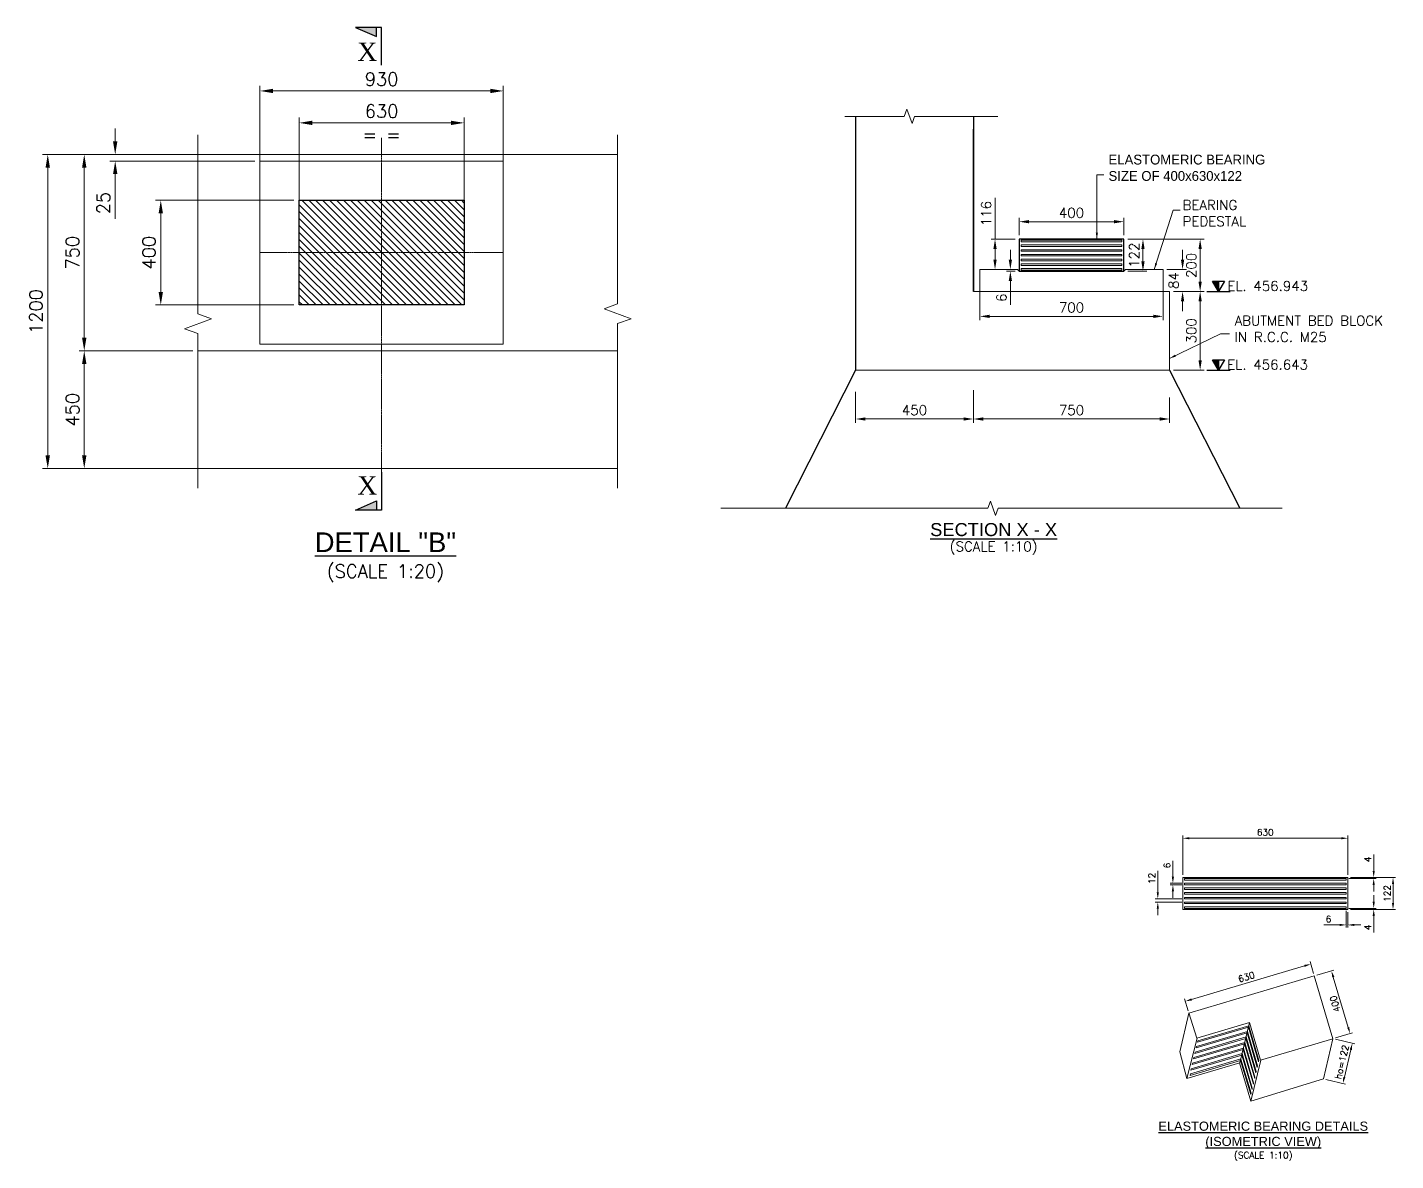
# Model space of a CAD drawing. Extents: x 2542500 to 2835796, y -294794 to -159040.
# Drawn here: x 2686329 to 2691558, y -268182 to -263851 of the extents above; entities that cross this region are included whole.
import ezdxf
from ezdxf.enums import TextEntityAlignment as Align

# ---------------------------------------------------------------- set-up
doc = ezdxf.new("R2010")
doc.units = 0
doc.header["$LTSCALE"] = 8
doc.header["$MEASUREMENT"] = 0
doc.header["$PDMODE"] = 35
doc.linetypes.add('CENTER2', pattern=[1.125, 0.75, -0.125, 0.125, -0.125])
doc.layers.get('0').update_dxf_attribs({"color": 22, "linetype": 'CONTINUOUS'})
doc.layers.get('DEFPOINTS').update_dxf_attribs({"linetype": 'CONTINUOUS'})
for name, color, linetype in [('BASE PLATE', 6, 'CONTINUOUS'), ('PUMP', 4, 'CONTINUOUS'), ('TEXT M', 1, 'CONTINUOUS')]:
    doc.layers.add(name, color=color, linetype=linetype)
for name, color, linetype, lineweight in [('beams', 3, 'CONTINUOUS', 20), ('BEARING', 150, 'CONTINUOUS', 20), ('CENTER', 8, 'CENTER2', 9), ('DIMENSION', 8, 'CONTINUOUS', 18), ('HATCH SOLID', 253, 'CONTINUOUS', 5), ('LEVEL', 6, 'CONTINUOUS', 20), ('R_DIMENSION', 8, 'CONTINUOUS', 15), ('R_HATCH SOLID', 253, 'CONTINUOUS', 5), ('SEC MARK', 1, 'CONTINUOUS', 25), ('TEXT G', 7, 'CONTINUOUS', 18)]:
    doc.layers.add(name, color=color, linetype=linetype, lineweight=lineweight)
doc.styles.add('ARIEL', font='arial.ttf')
doc.styles.add('ROMANDS', font='romand.shx')
doc.styles.add('ROMANS', font='romans.shx')
doc.styles.add('TIMES NR', font='times.ttf')
doc.dimstyles.new('DIM-10', dxfattribs={"dimscale": 10, "dimtxt": 2.5, "dimasz": 2.5, "dimexe": 1, "dimexo": 1, "dimgap": 1, "dimtad": 1, "dimdec": 0, "dimzin": 0, "dimdsep": 46, "dimtxsty": 'ROMANS', "dimcen": 1, "dimclrd": 256, "dimclre": 256, "dimclrt": 7, "dimadec": 0, "dimazin": 0, "dimtfac": 1, "dimtdec": 0, "dimtofl": 0, "dimtmove": 0, "dimatfit": 3, "dimfxl": 1, "dimtolj": 1, "dimtzin": 0, "dimlwd": 9, "dimlwe": 5, "dimarcsym": 0})
doc.dimstyles.new('DIM-10$0', dxfattribs={"dimscale": 10, "dimtxt": 2.5, "dimasz": 2.5, "dimexe": 1, "dimexo": 1, "dimgap": 1, "dimtad": 1, "dimdec": 0, "dimzin": 0, "dimdsep": 46, "dimtxsty": 'ROMANS', "dimcen": 1, "dimclrd": 256, "dimclre": 256, "dimclrt": 7, "dimadec": 0, "dimazin": 0, "dimtfac": 1, "dimtdec": 0, "dimtofl": 0, "dimtmove": 0, "dimatfit": 3, "dimfxl": 1, "dimtolj": 1, "dimtzin": 0, "dimlwd": 9, "dimlwe": 5, "dimarcsym": 0})
doc.dimstyles.new('DIM-20', dxfattribs={"dimscale": 20, "dimtxt": 2.5, "dimasz": 2.5, "dimexe": 1, "dimexo": 1, "dimgap": 1, "dimtad": 1, "dimdec": 0, "dimzin": 0, "dimdsep": 46, "dimtxsty": 'ROMANS', "dimcen": 1, "dimclrd": 256, "dimclre": 256, "dimclrt": 7, "dimadec": 0, "dimazin": 0, "dimtfac": 1, "dimtdec": 0, "dimtofl": 0, "dimtmove": 0, "dimatfit": 3, "dimfxl": 1, "dimtolj": 1, "dimtzin": 0, "dimlwd": 9, "dimlwe": 5, "dimarcsym": 0})

# ---------------------------------------------------------------- blocks, each defined once
blk = doc.blocks.new('*D270')
at = {"layer": 'DEFPOINTS', "color": 0}
for p in [(2687367.6, -264215.6), (2687367.6, -264586.6), (2687997.6, -264586.6)]:
    blk.add_point(p, dxfattribs=at)
at = {"layer": 'R_DIMENSION', "lineweight": 5}
for p, q in [((2687367.6, -264566.6), (2687367.6, -264195.6)), ((2687997.6, -264566.6), (2687997.6, -264195.6))]:
    blk.add_line(p, q, dxfattribs=at)
at = {"layer": 'R_DIMENSION', "lineweight": 9}
blk.add_line((2687947.6, -264215.6), (2687417.6, -264215.6), dxfattribs=at)
at = {"layer": 'R_DIMENSION'}
for points in [[(2687417.6, -264207.3), (2687417.6, -264224), (2687367.6, -264215.6)], [(2687947.6, -264207.3), (2687947.6, -264224), (2687997.6, -264215.6)]]:
    blk.add_solid(points, dxfattribs=at)
at = {"layer": 'R_DIMENSION', "color": 7, "char_height": 50, "attachment_point": 5, "style": 'ROMANS'}
for s, insert in [('\\A1;630', (2687682.6, -264170.6)), ('\\A1;= =', (2687682.6, -264260.6))]:
    blk.add_mtext(s, dxfattribs=dict(at, insert=insert))
blk = doc.blocks.new('*D271')
at = {"layer": 'DEFPOINTS', "color": 0}
for p in [(2687217.6, -264093.6), (2687217.6, -264436.6), (2688147.6, -264436.6)]:
    blk.add_point(p, dxfattribs=at)
at = {"layer": 'R_DIMENSION', "lineweight": 5}
for p, q in [((2687217.6, -264416.6), (2687217.6, -264073.6)), ((2688147.6, -264416.6), (2688147.6, -264073.6))]:
    blk.add_line(p, q, dxfattribs=at)
at = {"layer": 'R_DIMENSION', "lineweight": 9}
blk.add_line((2688097.6, -264093.6), (2687267.6, -264093.6), dxfattribs=at)
at = {"layer": 'R_DIMENSION'}
for points in [[(2687267.6, -264085.3), (2687267.6, -264102), (2687217.6, -264093.6)], [(2688097.6, -264085.3), (2688097.6, -264102), (2688147.6, -264093.6)]]:
    blk.add_solid(points, dxfattribs=at)
at = {"layer": 'R_DIMENSION', "color": 7, "insert": (2687682.6, -264048.6), "char_height": 50, "attachment_point": 5, "style": 'ROMANS'}
blk.add_mtext('\\A1;930', dxfattribs=at)
blk = doc.blocks.new('*D272')
at = {"layer": 'DEFPOINTS', "color": 0}
for p in [(2687367.6, -264511.6), (2686838.6, -264911.6), (2687367.6, -264911.6)]:
    blk.add_point(p, dxfattribs=at)
at = {"layer": 'R_DIMENSION', "lineweight": 5}
for p, q in [((2687347.6, -264511.6), (2686818.6, -264511.6)), ((2687347.6, -264911.6), (2686818.6, -264911.6))]:
    blk.add_line(p, q, dxfattribs=at)
at = {"layer": 'R_DIMENSION', "lineweight": 9}
blk.add_line((2686838.6, -264561.6), (2686838.6, -264861.6), dxfattribs=at)
at = {"layer": 'R_DIMENSION'}
for points in [[(2686830.2, -264561.6), (2686846.9, -264561.6), (2686838.6, -264511.6)], [(2686830.2, -264861.6), (2686846.9, -264861.6), (2686838.6, -264911.6)]]:
    blk.add_solid(points, dxfattribs=at)
at = {"layer": 'R_DIMENSION', "color": 7, "insert": (2686793.6, -264711.6), "char_height": 50, "attachment_point": 5, "rotation": 90, "style": 'ROMANS'}
blk.add_mtext('\\A1;400', dxfattribs=at)
blk = doc.blocks.new('*D273')
at = {"layer": 'DEFPOINTS', "color": 0}
for p in [(2686980.6, -264336.6), (2686406.6, -265536.6), (2686980.6, -265536.6)]:
    blk.add_point(p, dxfattribs=at)
at = {"layer": 'R_DIMENSION', "lineweight": 5}
for p, q in [((2686960.6, -264336.6), (2686386.6, -264336.6)), ((2686960.6, -265536.6), (2686386.6, -265536.6))]:
    blk.add_line(p, q, dxfattribs=at)
at = {"layer": 'R_DIMENSION', "lineweight": 9}
blk.add_line((2686406.6, -264386.6), (2686406.6, -265486.6), dxfattribs=at)
at = {"layer": 'R_DIMENSION'}
for points in [[(2686398.2, -264386.6), (2686414.9, -264386.6), (2686406.6, -264336.6)], [(2686398.2, -265486.6), (2686414.9, -265486.6), (2686406.6, -265536.6)]]:
    blk.add_solid(points, dxfattribs=at)
at = {"layer": 'R_DIMENSION', "color": 7, "insert": (2686361.6, -264936.6), "char_height": 50, "attachment_point": 5, "rotation": 90, "style": 'ROMANS'}
blk.add_mtext('\\A1;1200', dxfattribs=at)
blk = doc.blocks.new('*D274')
at = {"layer": 'DEFPOINTS', "color": 0}
for p in [(2690669, -264776.3), (2690743.6, -264776.3), (2690694, -264860.3)]:
    blk.add_point(p, dxfattribs=at)
at = {"layer": 'DIMENSION', "lineweight": 9}
for p, q in [((2690743.6, -264738.8), (2690743.6, -264701.3)), ((2690743.6, -264897.8), (2690743.6, -264935.3))]:
    blk.add_line(p, q, dxfattribs=at)
at = {"layer": 'DIMENSION', "lineweight": 5}
for p, q in [((2690684, -264776.3), (2690758.6, -264776.3)), ((2690709, -264860.3), (2690758.6, -264860.3))]:
    blk.add_line(p, q, dxfattribs=at)
at = {"layer": 'DIMENSION'}
for points in [[(2690737.3, -264738.8), (2690749.8, -264738.8), (2690743.6, -264776.3)], [(2690737.3, -264897.8), (2690749.8, -264897.8), (2690743.6, -264860.3)]]:
    blk.add_solid(points, dxfattribs=at)
at = {"layer": 'DIMENSION', "color": 7, "insert": (2690709.8, -264818.3), "char_height": 37.5, "attachment_point": 5, "rotation": 90, "style": 'ROMANS'}
blk.add_mtext('\\A1;84', dxfattribs=at)
blk = doc.blocks.new('*D275')
at = {"layer": 'DEFPOINTS', "color": 0}
for p in [(2690519, -264660.3), (2690810.7, -264660.3), (2690694, -264860.3)]:
    blk.add_point(p, dxfattribs=at)
at = {"layer": 'DIMENSION', "lineweight": 5}
for p, q in [((2690534, -264660.3), (2690825.7, -264660.3)), ((2690709, -264860.3), (2690825.7, -264860.3))]:
    blk.add_line(p, q, dxfattribs=at)
at = {"layer": 'DIMENSION', "lineweight": 9}
blk.add_line((2690810.7, -264822.8), (2690810.7, -264697.8), dxfattribs=at)
at = {"layer": 'DIMENSION'}
for points in [[(2690804.4, -264697.8), (2690816.9, -264697.8), (2690810.7, -264660.3)], [(2690804.4, -264822.8), (2690816.9, -264822.8), (2690810.7, -264860.3)]]:
    blk.add_solid(points, dxfattribs=at)
at = {"layer": 'DIMENSION', "color": 7, "insert": (2690776.9, -264760.3), "char_height": 37.5, "attachment_point": 5, "rotation": 90, "style": 'ROMANS'}
blk.add_mtext('\\A1;200', dxfattribs=at)
blk = doc.blocks.new('*D276')
at = {"layer": 'DEFPOINTS', "color": 0}
for p in [(2690694, -264860.3), (2690694, -265160.3), (2690810.7, -265160.3)]:
    blk.add_point(p, dxfattribs=at)
at = {"layer": 'DIMENSION', "lineweight": 5}
for p, q in [((2690709, -264860.3), (2690825.7, -264860.3)), ((2690709, -265160.3), (2690825.7, -265160.3))]:
    blk.add_line(p, q, dxfattribs=at)
at = {"layer": 'DIMENSION', "lineweight": 9}
blk.add_line((2690810.7, -264897.8), (2690810.7, -265122.8), dxfattribs=at)
at = {"layer": 'DIMENSION'}
for points in [[(2690804.4, -264897.8), (2690816.9, -264897.8), (2690810.7, -264860.3)], [(2690804.4, -265122.8), (2690816.9, -265122.8), (2690810.7, -265160.3)]]:
    blk.add_solid(points, dxfattribs=at)
at = {"layer": 'DIMENSION', "color": 7, "insert": (2690776.9, -265010.3), "char_height": 37.5, "attachment_point": 5, "rotation": 90, "style": 'ROMANS'}
blk.add_mtext('\\A1;300', dxfattribs=at)
blk = doc.blocks.new('*D277')
at = {"layer": 'DEFPOINTS', "color": 0}
for p in [(2690519, -264593.2), (2690119, -264660.3), (2690519, -264660.3)]:
    blk.add_point(p, dxfattribs=at)
at = {"layer": 'DIMENSION', "lineweight": 5}
for p, q in [((2690119, -264645.3), (2690119, -264578.2)), ((2690519, -264645.3), (2690519, -264578.2))]:
    blk.add_line(p, q, dxfattribs=at)
at = {"layer": 'DIMENSION', "lineweight": 9}
blk.add_line((2690156.5, -264593.2), (2690481.5, -264593.2), dxfattribs=at)
at = {"layer": 'DIMENSION'}
for points in [[(2690156.5, -264587), (2690156.5, -264599.5), (2690119, -264593.2)], [(2690481.5, -264587), (2690481.5, -264599.5), (2690519, -264593.2)]]:
    blk.add_solid(points, dxfattribs=at)
at = {"layer": 'DIMENSION', "color": 7, "insert": (2690319, -264559.5), "char_height": 37.5, "attachment_point": 5, "style": 'ROMANS'}
blk.add_mtext('\\A1;400', dxfattribs=at)
blk = doc.blocks.new('A$C71181FDA')
at = {"layer": 'HATCH SOLID', "ltscale": 100}
blk.add_hatch(color=256, dxfattribs=at).paths.add_polyline_path([(948, 0), (948, 828), (474, 828)])
at = {"layer": 'SEC MARK'}
for p, q in [((0, 0), (1896, 0)), ((948, 828), (948, 0))]:
    blk.add_line(p, q, dxfattribs=at)
blk.add_lwpolyline([(948, 0), (474, 828), (1422, 828), (948, 0)], dxfattribs=at)
blk = doc.blocks.new('*D278')
at = {"layer": 'DEFPOINTS', "color": 0}
for p in [(2690085.4, -264782.3), (2690113, -264776.3), (2690119, -264782.3)]:
    blk.add_point(p, dxfattribs=at)
at = {"layer": 'DIMENSION', "lineweight": 9}
for p, q in [((2690085.4, -264738.8), (2690085.4, -264701.3)), ((2690085.4, -264819.8), (2690085.4, -264910.5))]:
    blk.add_line(p, q, dxfattribs=at)
at = {"layer": 'DIMENSION', "lineweight": 5}
for p, q in [((2690098, -264776.3), (2690070.4, -264776.3)), ((2690104, -264782.3), (2690070.4, -264782.3))]:
    blk.add_line(p, q, dxfattribs=at)
at = {"layer": 'DIMENSION'}
for points in [[(2690079.2, -264738.8), (2690091.7, -264738.8), (2690085.4, -264776.3)], [(2690079.2, -264819.8), (2690091.7, -264819.8), (2690085.4, -264782.3)]]:
    blk.add_solid(points, dxfattribs=at)
at = {"layer": 'DIMENSION', "color": 7, "insert": (2690051.7, -264883.9), "char_height": 37.5, "attachment_point": 5, "rotation": 90, "style": 'ROMANS'}
blk.add_mtext('\\A1;6', dxfattribs=at)
blk = doc.blocks.new('*D279')
at = {"layer": 'DEFPOINTS', "color": 0}
for p in [(2690026.8, -264660.3), (2690119, -264660.3), (2690113, -264776.3)]:
    blk.add_point(p, dxfattribs=at)
at = {"layer": 'DIMENSION', "lineweight": 9}
for p, q in [((2690026.8, -264660.3), (2690026.8, -264501.7)), ((2690026.8, -264738.8), (2690026.8, -264697.8))]:
    blk.add_line(p, q, dxfattribs=at)
at = {"layer": 'DIMENSION', "lineweight": 5}
for p, q in [((2690104, -264660.3), (2690011.8, -264660.3)), ((2690098, -264776.3), (2690011.8, -264776.3))]:
    blk.add_line(p, q, dxfattribs=at)
at = {"layer": 'DIMENSION'}
for points in [[(2690020.6, -264697.8), (2690033.1, -264697.8), (2690026.8, -264660.3)], [(2690020.6, -264738.8), (2690033.1, -264738.8), (2690026.8, -264776.3)]]:
    blk.add_solid(points, dxfattribs=at)
at = {"layer": 'DIMENSION', "color": 7, "insert": (2689993.1, -264562.3), "char_height": 37.5, "attachment_point": 5, "rotation": 90, "style": 'ROMANS'}
blk.add_mtext('\\A1;116', dxfattribs=at)
blk = doc.blocks.new('*D280')
at = {"layer": 'DEFPOINTS', "color": 0}
for p in [(2690519, -264660.3), (2690519, -264782.3), (2690592.2, -264782.3)]:
    blk.add_point(p, dxfattribs=at)
at = {"layer": 'DIMENSION', "lineweight": 5}
for p, q in [((2690534, -264660.3), (2690607.2, -264660.3)), ((2690534, -264782.3), (2690607.2, -264782.3))]:
    blk.add_line(p, q, dxfattribs=at)
at = {"layer": 'DIMENSION', "lineweight": 9}
blk.add_line((2690592.2, -264697.8), (2690592.2, -264744.8), dxfattribs=at)
at = {"layer": 'DIMENSION'}
for points in [[(2690585.9, -264697.8), (2690598.4, -264697.8), (2690592.2, -264660.3)], [(2690585.9, -264744.8), (2690598.4, -264744.8), (2690592.2, -264782.3)]]:
    blk.add_solid(points, dxfattribs=at)
at = {"layer": 'DIMENSION', "color": 7, "insert": (2690558.4, -264721.3), "char_height": 37.5, "attachment_point": 5, "rotation": 90, "style": 'ROMANS'}
blk.add_mtext('\\A1;122', dxfattribs=at)
blk = doc.blocks.new('A$C6F2721C1')
at = {"layer": 'HATCH SOLID'}
blk.add_hatch(color=256, dxfattribs=at).paths.add_polyline_path([(188, 100), (362, 100), (362, 500)])
at = {"layer": 'SEC MARK'}
blk.add_lwpolyline([(-362, 0), (362, 0), (362, 500), (188, 100), (362, 100)], dxfattribs=at)
at = {"layer": 'SEC MARK', "style": 'TIMES NR'}
blk.add_attdef('SECTEXT', text='', height=350, dxfattribs=at).set_placement((-104, 275), align=Align.MIDDLE_CENTER)
blk = doc.blocks.new('*D281')
at = {"layer": 'DEFPOINTS', "color": 0}
for p in [(2686664.5, -264361.6), (2687217.6, -264336.6), (2687217.6, -264361.6)]:
    blk.add_point(p, dxfattribs=at)
at = {"layer": 'R_DIMENSION', "lineweight": 9}
for p, q in [((2686664.5, -264286.6), (2686664.5, -264236.6)), ((2686664.5, -264411.6), (2686664.5, -264582.6))]:
    blk.add_line(p, q, dxfattribs=at)
at = {"layer": 'R_DIMENSION', "lineweight": 5}
for p, q in [((2687197.6, -264336.6), (2686644.5, -264336.6)), ((2687197.6, -264361.6), (2686644.5, -264361.6))]:
    blk.add_line(p, q, dxfattribs=at)
at = {"layer": 'R_DIMENSION'}
for points in [[(2686656.1, -264286.6), (2686672.8, -264286.6), (2686664.5, -264336.6)], [(2686656.1, -264411.6), (2686672.8, -264411.6), (2686664.5, -264361.6)]]:
    blk.add_solid(points, dxfattribs=at)
at = {"layer": 'R_DIMENSION', "color": 7, "insert": (2686619.5, -264522.1), "char_height": 50, "attachment_point": 5, "rotation": 90, "style": 'ROMANS'}
blk.add_mtext('\\A1;25', dxfattribs=at)
blk = doc.blocks.new('*D282')
at = {"layer": 'DEFPOINTS', "color": 0}
for p in [(2686980.6, -264336.6), (2686546.1, -265086.6), (2686980.6, -265086.6)]:
    blk.add_point(p, dxfattribs=at)
at = {"layer": 'R_DIMENSION', "lineweight": 5}
for p, q in [((2686960.6, -264336.6), (2686526.1, -264336.6)), ((2686960.6, -265086.6), (2686526.1, -265086.6))]:
    blk.add_line(p, q, dxfattribs=at)
at = {"layer": 'R_DIMENSION', "lineweight": 9}
blk.add_line((2686546.1, -264386.6), (2686546.1, -265036.6), dxfattribs=at)
at = {"layer": 'R_DIMENSION'}
for points in [[(2686537.8, -264386.6), (2686554.5, -264386.6), (2686546.1, -264336.6)], [(2686537.8, -265036.6), (2686554.5, -265036.6), (2686546.1, -265086.6)]]:
    blk.add_solid(points, dxfattribs=at)
at = {"layer": 'R_DIMENSION', "color": 7, "insert": (2686501.1, -264711.6), "char_height": 50, "attachment_point": 5, "rotation": 90, "style": 'ROMANS'}
blk.add_mtext('\\A1;750', dxfattribs=at)
blk = doc.blocks.new('*D283')
at = {"layer": 'DEFPOINTS', "color": 0}
for p in [(2686980.6, -265086.6), (2686546.1, -265536.6), (2687345.5, -265536.6)]:
    blk.add_point(p, dxfattribs=at)
at = {"layer": 'R_DIMENSION', "lineweight": 5}
for p, q in [((2686960.6, -265086.6), (2686526.1, -265086.6)), ((2687325.5, -265536.6), (2686526.1, -265536.6))]:
    blk.add_line(p, q, dxfattribs=at)
at = {"layer": 'R_DIMENSION', "lineweight": 9}
blk.add_line((2686546.1, -265136.6), (2686546.1, -265486.6), dxfattribs=at)
at = {"layer": 'R_DIMENSION'}
for points in [[(2686537.8, -265136.6), (2686554.5, -265136.6), (2686546.1, -265086.6)], [(2686537.8, -265486.6), (2686554.5, -265486.6), (2686546.1, -265536.6)]]:
    blk.add_solid(points, dxfattribs=at)
at = {"layer": 'R_DIMENSION', "color": 7, "insert": (2686501.1, -265311.6), "char_height": 50, "attachment_point": 5, "rotation": 90, "style": 'ROMANS'}
blk.add_mtext('\\A1;450', dxfattribs=at)
blk = doc.blocks.new('*D284')
at = {"layer": 'DEFPOINTS', "color": 0}
for p in [(2689969, -264818.3), (2690669, -264842), (2689969, -264955)]:
    blk.add_point(p, dxfattribs=at)
at = {"layer": 'DIMENSION', "lineweight": 5}
for p, q in [((2689969, -264833.3), (2689969, -264970)), ((2690669, -264857), (2690669, -264970))]:
    blk.add_line(p, q, dxfattribs=at)
at = {"layer": 'DIMENSION', "lineweight": 9}
blk.add_line((2690631.5, -264955), (2690006.5, -264955), dxfattribs=at)
at = {"layer": 'DIMENSION'}
for points in [[(2690006.5, -264948.8), (2690006.5, -264961.3), (2689969, -264955)], [(2690631.5, -264948.8), (2690631.5, -264961.3), (2690669, -264955)]]:
    blk.add_solid(points, dxfattribs=at)
at = {"layer": 'DIMENSION', "color": 7, "insert": (2690319, -264921.3), "char_height": 37.5, "attachment_point": 5, "style": 'ROMANS'}
blk.add_mtext('\\A1;700', dxfattribs=at)
blk = doc.blocks.new('*D285')
at = {"layer": 'DEFPOINTS', "color": 0}
for p in [(2689494, -265228.5), (2689944, -265222), (2689944, -265347.3)]:
    blk.add_point(p, dxfattribs=at)
at = {"layer": 'DIMENSION', "lineweight": 5}
for p, q in [((2689494, -265243.5), (2689494, -265362.3)), ((2689944, -265237), (2689944, -265362.3))]:
    blk.add_line(p, q, dxfattribs=at)
at = {"layer": 'DIMENSION', "lineweight": 9}
blk.add_line((2689531.5, -265347.3), (2689906.5, -265347.3), dxfattribs=at)
at = {"layer": 'DIMENSION'}
for points in [[(2689531.5, -265341), (2689531.5, -265353.5), (2689494, -265347.3)], [(2689906.5, -265341), (2689906.5, -265353.5), (2689944, -265347.3)]]:
    blk.add_solid(points, dxfattribs=at)
at = {"layer": 'DIMENSION', "color": 7, "insert": (2689719, -265313.5), "char_height": 37.5, "attachment_point": 5, "style": 'ROMANS'}
blk.add_mtext('\\A1;450', dxfattribs=at)
blk = doc.blocks.new('*D286')
at = {"layer": 'DEFPOINTS', "color": 0}
for p in [(2689944, -265222), (2690694, -265250), (2690694, -265347.3)]:
    blk.add_point(p, dxfattribs=at)
at = {"layer": 'DIMENSION', "lineweight": 5}
for p, q in [((2689944, -265237), (2689944, -265362.3)), ((2690694, -265265), (2690694, -265362.3))]:
    blk.add_line(p, q, dxfattribs=at)
at = {"layer": 'DIMENSION', "lineweight": 9}
blk.add_line((2689981.5, -265347.3), (2690656.5, -265347.3), dxfattribs=at)
at = {"layer": 'DIMENSION'}
for points in [[(2689981.5, -265341), (2689981.5, -265353.5), (2689944, -265347.3)], [(2690656.5, -265341), (2690656.5, -265353.5), (2690694, -265347.3)]]:
    blk.add_solid(points, dxfattribs=at)
at = {"layer": 'DIMENSION', "color": 7, "insert": (2690319, -265313.5), "char_height": 37.5, "attachment_point": 5, "style": 'ROMANS'}
blk.add_mtext('\\A1;750', dxfattribs=at)
blk = doc.blocks.new('*D292')
at = {"layer": 'DEFPOINTS', "color": 0}
for p in [(2691318.2, -267715.6), (2691281.9, -267869), (2691356, -267886.5)]:
    blk.add_point(p, dxfattribs=at)
at = {"layer": 'DIMENSION', "lineweight": 5}
for p, q in [((2691328, -267717.9), (2691402.1, -267735.5)), ((2691291.6, -267871.3), (2691365.8, -267888.8))]:
    blk.add_line(p, q, dxfattribs=at)
at = {"layer": 'DIMENSION', "lineweight": 9}
blk.add_line((2691386.6, -267757.5), (2691361.8, -267862.2), dxfattribs=at)
at = {"layer": 'DIMENSION'}
for points in [[(2691382.5, -267756.5), (2691390.6, -267758.5), (2691392.3, -267733.2)], [(2691357.7, -267861.2), (2691365.8, -267863.2), (2691356, -267886.5)]]:
    blk.add_solid(points, dxfattribs=at)
at = {"layer": 'DIMENSION', "color": 7, "insert": (2691352.3, -267804.7), "char_height": 25, "attachment_point": 5, "rotation": 76.6772, "style": 'ROMANS'}
blk.add_mtext('\\A1;ho=122', dxfattribs=at)
blk = doc.blocks.new('*D293')
at = {"layer": 'DEFPOINTS', "color": 0}
for p in [(2691247.1, -267475.9), (2690754.2, -267572.5), (2690767.8, -267618.2)]:
    blk.add_point(p, dxfattribs=at)
at = {"layer": 'DIMENSION', "lineweight": 9}
blk.add_line((2691209.6, -267437.4), (2690778.2, -267565.4), dxfattribs=at)
at = {"layer": 'DIMENSION', "lineweight": 5}
for p, q in [((2691244.3, -267466.4), (2691230.7, -267420.7)), ((2690764.9, -267608.6), (2690751.4, -267562.9))]:
    blk.add_line(p, q, dxfattribs=at)
at = {"layer": 'DIMENSION'}
for points in [[(2691208.4, -267433.4), (2691210.8, -267441.4), (2691233.6, -267430.3)], [(2690777, -267561.4), (2690779.4, -267569.4), (2690754.2, -267572.5)]]:
    blk.add_solid(points, dxfattribs=at)
at = {"layer": 'DIMENSION', "color": 7, "insert": (2690987.5, -267479.8), "char_height": 25, "attachment_point": 5, "rotation": 16.5225, "style": 'ROMANS'}
blk.add_mtext('\\A1;630', dxfattribs=at)
blk = doc.blocks.new('*D294')
at = {"layer": 'DEFPOINTS', "color": 0}
for p in [(2691247.1, -267475.9), (2691318.2, -267715.6), (2691383.7, -267696.2)]:
    blk.add_point(p, dxfattribs=at)
at = {"layer": 'DIMENSION', "lineweight": 5}
for p, q in [((2691256.7, -267473.1), (2691322.2, -267453.7)), ((2691327.8, -267712.8), (2691393.3, -267693.4))]:
    blk.add_line(p, q, dxfattribs=at)
at = {"layer": 'DIMENSION', "lineweight": 9}
blk.add_line((2691319.7, -267480.5), (2691376.6, -267672.2), dxfattribs=at)
at = {"layer": 'DIMENSION'}
for points in [[(2691315.7, -267481.7), (2691323.7, -267479.3), (2691312.6, -267456.5)], [(2691372.6, -267673.4), (2691380.6, -267671), (2691383.7, -267696.2)]]:
    blk.add_solid(points, dxfattribs=at)
at = {"layer": 'DIMENSION', "color": 7, "insert": (2691326.6, -267582.8), "char_height": 25, "attachment_point": 5, "rotation": 106.5215, "style": 'ROMANS'}
blk.add_mtext('\\A1;400', dxfattribs=at)
blk = doc.blocks.new('*D295')
at = {"layer": 'DEFPOINTS', "color": 0}
for p in [(2691374.7, -266949.5), (2690744.7, -267099.4), (2691374.7, -267099.4)]:
    blk.add_point(p, dxfattribs=at)
at = {"layer": 'DIMENSION', "lineweight": 5}
for p, q in [((2690744.7, -267089.4), (2690744.7, -266939.5)), ((2691374.7, -267089.4), (2691374.7, -266939.5))]:
    blk.add_line(p, q, dxfattribs=at)
at = {"layer": 'DIMENSION', "lineweight": 9}
blk.add_line((2690769.7, -266949.5), (2691349.7, -266949.5), dxfattribs=at)
at = {"layer": 'DIMENSION'}
for points in [[(2690769.7, -266945.3), (2690769.7, -266953.7), (2690744.7, -266949.5)], [(2691349.7, -266945.3), (2691349.7, -266953.7), (2691374.7, -266949.5)]]:
    blk.add_solid(points, dxfattribs=at)
at = {"layer": 'DIMENSION', "color": 7, "insert": (2691059.7, -266927), "char_height": 25, "attachment_point": 5, "style": 'ROMANS'}
blk.add_mtext('\\A1;630', dxfattribs=at)
blk = doc.blocks.new('*D296')
at = {"layer": 'DEFPOINTS', "color": 0}
for p in [(2691374.7, -267099.4), (2691474, -267099.4), (2691368.7, -267103.4)]:
    blk.add_point(p, dxfattribs=at)
at = {"layer": 'DIMENSION', "lineweight": 9}
for p, q in [((2691474, -267074.4), (2691474, -267011.6)), ((2691474, -267128.4), (2691474, -267153.4))]:
    blk.add_line(p, q, dxfattribs=at)
at = {"layer": 'DIMENSION', "lineweight": 5}
for p, q in [((2691384.7, -267099.4), (2691484, -267099.4)), ((2691378.7, -267103.4), (2691484, -267103.4))]:
    blk.add_line(p, q, dxfattribs=at)
at = {"layer": 'DIMENSION'}
for points in [[(2691469.9, -267074.4), (2691478.2, -267074.4), (2691474, -267099.4)], [(2691469.9, -267128.4), (2691478.2, -267128.4), (2691474, -267103.4)]]:
    blk.add_solid(points, dxfattribs=at)
at = {"layer": 'DIMENSION', "color": 7, "insert": (2691451.5, -267030.5), "char_height": 25, "attachment_point": 5, "rotation": 90, "style": 'ROMANS'}
blk.add_mtext('\\A1;4', dxfattribs=at)
blk = doc.blocks.new('*D297')
at = {"layer": 'DEFPOINTS', "color": 0}
for p in [(2690648.9, -267181.4), (2690750.7, -267181.4), (2690750.7, -267193.4)]:
    blk.add_point(p, dxfattribs=at)
at = {"layer": 'DIMENSION', "lineweight": 9}
for p, q in [((2690648.9, -267156.4), (2690648.9, -267074.5)), ((2690648.9, -267218.4), (2690648.9, -267243.4))]:
    blk.add_line(p, q, dxfattribs=at)
at = {"layer": 'DIMENSION', "lineweight": 5}
for p, q in [((2690740.7, -267181.4), (2690638.9, -267181.4)), ((2690740.7, -267193.4), (2690638.9, -267193.4))]:
    blk.add_line(p, q, dxfattribs=at)
at = {"layer": 'DIMENSION'}
for points in [[(2690644.7, -267156.4), (2690653, -267156.4), (2690648.9, -267181.4)], [(2690644.7, -267218.4), (2690653, -267218.4), (2690648.9, -267193.4)]]:
    blk.add_solid(points, dxfattribs=at)
at = {"layer": 'DIMENSION', "color": 7, "insert": (2690626.4, -267103), "char_height": 25, "attachment_point": 5, "rotation": 90, "style": 'ROMANS'}
blk.add_mtext('\\A1;12', dxfattribs=at)
blk = doc.blocks.new('*D298')
at = {"layer": 'DEFPOINTS', "color": 0}
for p in [(2690706.6, -267121.4), (2690750.7, -267121.4), (2690750.7, -267127.4)]:
    blk.add_point(p, dxfattribs=at)
at = {"layer": 'DIMENSION', "lineweight": 9}
for p, q in [((2690706.6, -267096.4), (2690706.6, -267036)), ((2690706.6, -267152.4), (2690706.6, -267177.4))]:
    blk.add_line(p, q, dxfattribs=at)
at = {"layer": 'DIMENSION', "lineweight": 5}
for p, q in [((2690740.7, -267121.4), (2690696.6, -267121.4)), ((2690740.7, -267127.4), (2690696.6, -267127.4))]:
    blk.add_line(p, q, dxfattribs=at)
at = {"layer": 'DIMENSION'}
for points in [[(2690702.4, -267096.4), (2690710.7, -267096.4), (2690706.6, -267121.4)], [(2690702.4, -267152.4), (2690710.7, -267152.4), (2690706.6, -267127.4)]]:
    blk.add_solid(points, dxfattribs=at)
at = {"layer": 'DIMENSION', "color": 7, "insert": (2690684.1, -267053.7), "char_height": 25, "attachment_point": 5, "rotation": 90, "style": 'ROMANS'}
blk.add_mtext('\\A1;6', dxfattribs=at)
blk = doc.blocks.new('*D299')
at = {"layer": 'DEFPOINTS', "color": 0}
for p in [(2691368.7, -267217.4), (2691374.7, -267221.4), (2691474, -267221.4)]:
    blk.add_point(p, dxfattribs=at)
at = {"layer": 'DIMENSION', "lineweight": 9}
for p, q in [((2691474, -267192.4), (2691474, -267167.4)), ((2691474, -267246.4), (2691474, -267309.3))]:
    blk.add_line(p, q, dxfattribs=at)
at = {"layer": 'DIMENSION', "lineweight": 5}
for p, q in [((2691378.7, -267217.4), (2691484, -267217.4)), ((2691384.7, -267221.4), (2691484, -267221.4))]:
    blk.add_line(p, q, dxfattribs=at)
at = {"layer": 'DIMENSION'}
for points in [[(2691469.9, -267192.4), (2691478.2, -267192.4), (2691474, -267217.4)], [(2691469.9, -267246.4), (2691478.2, -267246.4), (2691474, -267221.4)]]:
    blk.add_solid(points, dxfattribs=at)
at = {"layer": 'DIMENSION', "color": 7, "insert": (2691451.5, -267290.4), "char_height": 25, "attachment_point": 5, "rotation": 90, "style": 'ROMANS'}
blk.add_mtext('\\A1;4', dxfattribs=at)
blk = doc.blocks.new('*D300')
at = {"layer": 'DEFPOINTS', "color": 0}
for p in [(2691374.7, -267099.4), (2691374.7, -267221.4), (2691547.8, -267221.4)]:
    blk.add_point(p, dxfattribs=at)
at = {"layer": 'DIMENSION', "lineweight": 5}
for p, q in [((2691384.7, -267099.4), (2691557.8, -267099.4)), ((2691384.7, -267221.4), (2691557.8, -267221.4))]:
    blk.add_line(p, q, dxfattribs=at)
at = {"layer": 'DIMENSION', "lineweight": 9}
blk.add_line((2691547.8, -267124.4), (2691547.8, -267196.4), dxfattribs=at)
at = {"layer": 'DIMENSION'}
for points in [[(2691543.6, -267124.4), (2691552, -267124.4), (2691547.8, -267099.4)], [(2691543.6, -267196.4), (2691552, -267196.4), (2691547.8, -267221.4)]]:
    blk.add_solid(points, dxfattribs=at)
at = {"layer": 'DIMENSION', "color": 7, "insert": (2691525.3, -267160.4), "char_height": 25, "attachment_point": 5, "rotation": 90, "style": 'ROMANS'}
blk.add_mtext('\\A1;122', dxfattribs=at)
blk = doc.blocks.new('*D301')
at = {"layer": 'DEFPOINTS', "color": 0}
for p in [(2691368.7, -267217.4), (2691374.7, -267221.4), (2691368.7, -267280.8)]:
    blk.add_point(p, dxfattribs=at)
at = {"layer": 'DIMENSION', "lineweight": 5}
for p, q in [((2691368.7, -267227.4), (2691368.7, -267290.8)), ((2691374.7, -267231.4), (2691374.7, -267290.8))]:
    blk.add_line(p, q, dxfattribs=at)
at = {"layer": 'DIMENSION', "lineweight": 9}
for p, q in [((2691343.7, -267280.8), (2691283.3, -267280.8)), ((2691399.7, -267280.8), (2691424.7, -267280.8))]:
    blk.add_line(p, q, dxfattribs=at)
at = {"layer": 'DIMENSION'}
for points in [[(2691343.7, -267276.6), (2691343.7, -267284.9), (2691368.7, -267280.8)], [(2691399.7, -267276.6), (2691399.7, -267284.9), (2691374.7, -267280.8)]]:
    blk.add_solid(points, dxfattribs=at)
at = {"layer": 'DIMENSION', "color": 7, "insert": (2691301, -267258.3), "char_height": 25, "attachment_point": 5, "style": 'ROMANS'}
blk.add_mtext('\\A1;6', dxfattribs=at)

msp = doc.modelspace()

# ---------------------------------------------------------------- hatches: boundary and pattern name
at = {"layer": 'R_HATCH SOLID'}
h = msp.add_hatch(dxfattribs=at)
h.set_pattern_fill('ANSI31', color=256, scale=150, angle=-270)
h.set_pattern_definition([(135, (2892969.909, 2102182.472), (-13.25825215, -13.25825215), [])])
h.paths.add_polyline_path([(2687997.6, -264511.6), (2687997.6, -264911.6), (2687367.6, -264911.6), (2687367.6, -264511.6)])

# ---------------------------------------------------------------- linework, layer by layer
for p, q in [((2689494, -264191), (2689494, -265160.3)), ((2689944, -264191), (2689944, -264860.3)), ((2689944, -264860.3), (2689944, -264239.8)), ((2689494, -265160.3), (2689225.7, -265688.6)), ((2690694, -265160.3), (2690962.3, -265688.6))]:
    msp.add_line(p, q)
at = {"lineweight": 13, "ltscale": 0.13}
for points in [[(2690037.7, -264191), (2689719.6, -264191), (2689709.6, -264218.5), (2689689.6, -264163.6), (2689679.6, -264191), (2689452.2, -264191)], [(2686980.6, -264261.6), (2686980.6, -264946), (2687032.1, -264964.8), (2686929, -265002.3), (2686980.6, -265021), (2686980.6, -265611.6)], [(2688584.6, -264261.6), (2688584.6, -264907.6), (2688533, -264926.4), (2688636.1, -264963.9), (2688584.6, -264982.6), (2688584.6, -265611.6)], [(2686980.6, -264336.6), (2688584.6, -264336.6)], [(2689494, -265160.3), (2690694, -265160.3), (2690694, -264860.3), (2689944, -264860.3)], [(2686980.6, -265086.6), (2688584.6, -265086.6)], [(2688584.6, -265536.6), (2686980.6, -265536.6)], [(2691123.7, -265688.6), (2690039, -265688.6), (2690029, -265716.1), (2690009, -265661.2), (2689999, -265688.6), (2688979.4, -265688.6)]]:
    msp.add_lwpolyline(points, dxfattribs=at)
at = {"color": 1, "lineweight": 13}
for centre in [(2690998.5, -267771), (2690984.8, -267828.3), (2690987.1, -267818.8), (2690993.4, -267792.2), (2690995.6, -267783.1)]:
    msp.add_arc(centre, 0.0342, 16.5215, 106.5215, dxfattribs=at)
at = {"layer": 'BASE PLATE'}
for points in [[(2687997.6, -264511.6), (2687997.6, -264911.6), (2687367.6, -264911.6), (2687367.6, -264511.6)], [(2690519, -264660.3), (2690119, -264660.3), (2690119, -264782.3), (2690519, -264782.3)]]:
    msp.add_lwpolyline(points, close=True, dxfattribs=at)
at = {"layer": 'beams', "lineweight": 13}
for p, q in [((2690767.7, -267618.1), (2690732.5, -267766.2)), ((2690999.4, -267653.9), (2690962.7, -267807.2)), ((2690798.9, -267713.2), (2690759.6, -267867.4)), ((2691318.1, -267715.7), (2691281.9, -267869)), ((2690732.5, -267766.2), (2690759.6, -267867.4)), ((2690759.6, -267867.4), (2690962.7, -267807.2)), ((2690961.2, -267807.7), (2691004.9, -267954.1)), ((2691042.5, -267797.4), (2691005, -267954)), ((2691004.9, -267954.1), (2691281.9, -267869))]:
    msp.add_line(p, q, dxfattribs=at)
msp.add_lwpolyline([(2690744.7, -267099.4), (2691374.7, -267099.4), (2691374.7, -267221.4), (2690744.7, -267221.4)], close=True, dxfattribs=at)
at = {"layer": 'beams', "lineweight": 13, "flags": 128}
for points in [[(2690767.7, -267618.1), (2691247.1, -267475.9), (2691318.2, -267715.6), (2691042, -267797.5), (2690999.4, -267653.7), (2690798.1, -267713.4)], [(2690798.1, -267713.4), (2690768.1, -267616.8)]]:
    msp.add_lwpolyline(points, dxfattribs=at)
at = {"layer": 'BEARING'}
for p, q in [((2690113, -264776.3), (2689969, -264776.3)), ((2689969, -264860.3), (2689969, -264776.3)), ((2690119, -264782.3), (2690113, -264776.3)), ((2690519, -264782.3), (2690119, -264782.3)), ((2690525, -264776.3), (2690519, -264782.3)), ((2690669, -264776.3), (2690525, -264776.3)), ((2690669, -264860.3), (2690669, -264776.3)), ((2689969, -264860.3), (2690669, -264860.3))]:
    msp.add_line(p, q, dxfattribs=at)
at = {"layer": 'BEARING', "flags": 128}
msp.add_lwpolyline([(2688147.6, -264361.6), (2688147.6, -265061.6), (2687217.6, -265061.6), (2687217.6, -264361.6)], close=True, dxfattribs=at)
at = {"layer": 'CENTER'}
for p, q in [((2687682.6, -265588.4), (2687682.6, -264273.4)), ((2687217.6, -264711.6), (2688147.6, -264711.6))]:
    msp.add_line(p, q, dxfattribs=at)
at = {"layer": 'HATCH SOLID', "lineweight": 13}
for p, q in [((2690969.7, -267778), (2690775.7, -267835.5)), ((2690776.9, -267830.2), (2690971, -267772.7)), ((2690785.8, -267793), (2690979.9, -267735.4)), ((2690981.1, -267730.1), (2690787.1, -267787.7)), ((2691008.9, -267910.1), (2690969.7, -267778)), ((2690971, -267772.7), (2691010.1, -267904.8)), ((2691014, -267888.9), (2690974.8, -267756.8)), ((2690976, -267751.5), (2691015.2, -267883.6)), ((2690979.9, -267735.4), (2691019.1, -267867.6)), ((2691020.3, -267862.2), (2690981.1, -267730.1)), ((2690964.8, -267798.5), (2690772.3, -267855.6)), ((2690773.6, -267850.2), (2690966, -267793.1)), ((2690775.7, -267835.5), (2690776.9, -267830.2)), ((2690787.1, -267787.7), (2690785.8, -267793)), ((2691004, -267928.5), (2690964.6, -267799.2)), ((2690965.9, -267793.9), (2691005.2, -267923.2)), ((2690772.3, -267855.6), (2690773.6, -267850.2)), ((2691015.2, -267883.6), (2691014, -267888.9)), ((2691019.1, -267867.6), (2691020.3, -267862.2)), ((2691005.2, -267923.2), (2691004, -267928.5)), ((2691010.1, -267904.8), (2691008.9, -267910.1))]:
    msp.add_line(p, q, dxfattribs=at)
at = {"layer": 'HATCH SOLID', "lineweight": 13, "flags": 128}
for points in [[(2690996.4, -267666.3), (2690802.3, -267723.9), (2690801, -267729.2), (2690995.1, -267671.6)], [(2690996.4, -267666.4), (2691035.6, -267798.5), (2691034.3, -267803.8), (2690995.1, -267671.7)], [(2690986.2, -267708.8), (2690792.1, -267766.4), (2690790.9, -267771.7), (2690985, -267714.2)], [(2690991.3, -267687.6), (2690797.2, -267745.2), (2690795.9, -267750.5), (2690990, -267692.9)], [(2690986.2, -267708.9), (2691025.4, -267841), (2691024.1, -267846.3), (2690985, -267714.2)], [(2690991.3, -267687.6), (2691030.5, -267819.8), (2691029.2, -267825.1), (2690990, -267693)], [(2690976.1, -267751.4), (2690782, -267808.9), (2690780.7, -267814.3), (2690974.8, -267756.7)]]:
    msp.add_lwpolyline(points, dxfattribs=at)
at = {"layer": 'R_HATCH SOLID', "flags": 128}
for points in [[(2690126.5, -264664.3), (2690511.5, -264664.3), (2690511.5, -264670.3), (2690126.5, -264670.3)], [(2690126.5, -264688.3), (2690511.5, -264688.3), (2690511.5, -264682.3), (2690126.5, -264682.3)], [(2690126.5, -264706.3), (2690511.5, -264706.3), (2690511.5, -264700.3), (2690126.5, -264700.3)], [(2690126.5, -264724.3), (2690511.5, -264724.3), (2690511.5, -264718.3), (2690126.5, -264718.3)], [(2690126.5, -264742.3), (2690511.5, -264742.3), (2690511.5, -264736.3), (2690126.5, -264736.3)], [(2690126.5, -264760.3), (2690511.5, -264760.3), (2690511.5, -264754.3), (2690126.5, -264754.3)], [(2690126.5, -264778.3), (2690511.5, -264778.3), (2690511.5, -264772.3), (2690126.5, -264772.3)], [(2690750.7, -267103.4), (2691368.7, -267103.4), (2691368.7, -267109.4), (2690750.7, -267109.4)], [(2690750.7, -267127.4), (2691368.7, -267127.4), (2691368.7, -267121.4), (2690750.7, -267121.4)], [(2690750.7, -267145.4), (2691368.7, -267145.4), (2691368.7, -267139.4), (2690750.7, -267139.4)], [(2690750.7, -267163.4), (2691368.7, -267163.4), (2691368.7, -267157.4), (2690750.7, -267157.4)], [(2690750.7, -267181.4), (2691368.7, -267181.4), (2691368.7, -267175.4), (2690750.7, -267175.4)], [(2690750.7, -267199.4), (2691368.7, -267199.4), (2691368.7, -267193.4), (2690750.7, -267193.4)], [(2690750.7, -267217.4), (2691368.7, -267217.4), (2691368.7, -267211.4), (2690750.7, -267211.4)]]:
    msp.add_lwpolyline(points, close=True, dxfattribs=at)

# ---------------------------------------------------------------- block references
at = {"layer": 'HATCH SOLID'}
ref = msp.add_blockref('A$C6F2721C1', (2687682.6, -263923.1), dxfattribs=dict(at, xscale=0.2, yscale=0.2, zscale=0.2, rotation=90))
ref.add_attrib('SECTEXT', 'X', dxfattribs={"layer": 'SEC MARK', "height": 70, "style": 'TIMES NR'}).set_placement((2687627.9, -263944), align=Align.MIDDLE_CENTER)
ref = msp.add_blockref('A$C6F2721C1', (2687682.6, -265622.7), dxfattribs=dict(at, xscale=-0.2, yscale=0.2, zscale=0.2, rotation=90))
ref.add_attrib('SECTEXT', 'X', dxfattribs={"layer": 'SEC MARK', "height": 70, "style": 'TIMES NR'}).set_placement((2687627.9, -265601.3), align=Align.MIDDLE_CENTER)
at = {"layer": 'PUMP', "xscale": 0.04755419302958651, "yscale": 0.04755419302958651, "zscale": 0.04755419302958651}
for p in [(2690835.7, -264860.3), (2690835.7, -265160.3)]:
    msp.add_blockref('A$C71181FDA', p, dxfattribs=at)

# ---------------------------------------------------------------- texts
at = {"layer": 'LEVEL', "char_height": 37.5, "attachment_point": 1, "style": 'ROMANDS'}
for s, insert in [('EL. 456.943', (2690914.6, -264820.3)), ('EL. 456.643', (2690914.3, -265120.7))]:
    msp.add_mtext(s, dxfattribs=dict(at, insert=insert))
at = {"layer": 'TEXT G', "style": 'ROMANS'}
for s, height, p in [('(SCALE 1:10)', 37.5, (2690021.5, -265815.6)), ('(SCALE 1:20)', 50, (2687697, -265903.7)), ('(SCALE 1:10)', 25, (2691051.9, -268148.2))]:
    msp.add_text(s, height=height, dxfattribs=at).set_placement(p, align=Align.TOP_CENTER)
at = {"layer": 'TEXT G', "char_height": 37.5, "attachment_point": 1, "style": 'ROMANS'}
for s, insert, width in [('{\\fUnivers|b0|i0|c0|p34;ELASTOMERIC BEARING SIZE OF 400x630x122}', (2690460.6, -264337.2), 683.791), ('BEARING PEDESTAL ', (2690743.8, -264510.9), 353.571), ('ABUTMENT BED BLOCK IN R.C.C. M25', (2690942.4, -264952.7), 673.06)]:
    msp.add_mtext(s, dxfattribs=dict(at, insert=insert, width=width))
at = {"layer": 'TEXT M', "attachment_point": 8, "style": 'ARIEL'}
for s, insert, char_height, width in [('{\\L\\C1;DETAIL "B"}', (2687697, -265855.7), 75, 2265.298), ('\\pt900;{\\LSECTION X - X}', (2690021.5, -265795.6), 50, 566.079), ('{\\LELASTOMERIC BEARING DETAILS\\P(ISOMETRIC VIEW)}', (2691051.9, -268136.2), 35, 1132.649)]:
    msp.add_mtext(s, dxfattribs=dict(at, insert=insert, char_height=char_height, width=width))

# ---------------------------------------------------------------- dimensions: what is measured, and where the dimension line sits
at = {"layer": 'DIMENSION'}
for base, p1, p2, angle, dimstyle, picture, middle in [((2690026.8, -264660.3), (2690113, -264776.3), (2690119, -264660.3), 90, 'DIM-10$0', '*D279', (2689993.1, -264562.3)), ((2690519, -264593.2), (2690119, -264660.3), (2690519, -264660.3), 180, 'DIM-10', '*D277', (2690319, -264559.5)), ((2690810.7, -264660.3), (2690694, -264860.3), (2690519, -264660.3), 90, 'DIM-10$0', '*D275', (2690776.9, -264760.3)), ((2690592.2, -264782.3), (2690519, -264660.3), (2690519, -264782.3), 90, 'DIM-10$0', '*D280', (2690558.4, -264721.3)), ((2690085.4, -264782.3), (2690113, -264776.3), (2690119, -264782.3), 90, 'DIM-10$0', '*D278', (2690051.7, -264883.9)), ((2689969, -264955), (2690669, -264842), (2689969, -264818.3), 180, 'DIM-10$0', '*D284', (2690319, -264921.3)), ((2690810.7, -265160.3), (2690694, -264860.3), (2690694, -265160.3), 90, 'DIM-10$0', '*D276', (2690776.9, -265010.3))]:
    dim = msp.add_linear_dim(base=base, p1=p1, p2=p2, angle=angle, dimstyle=dimstyle, override={"dimscale": 15}, dxfattribs=at)
    dim.commit()
    dim.dimension.update_dxf_attribs({"geometry": picture, "text_midpoint": middle})
dim = msp.add_linear_dim(base=(2690743.6, -264776.3), p1=(2690694, -264860.3), p2=(2690669, -264776.3), angle=90, dimstyle='DIM-10$0', override={"dimscale": 15}, dxfattribs=at)
dim.commit()
dim.dimension.update_dxf_attribs({"geometry": '*D274', "text_midpoint": (2690743.6, -264818.3), "dimtype": 160})
for base, p1, p2, picture, middle in [((2689944, -265347.3), (2689494, -265228.5), (2689944, -265222), '*D285', (2689719, -265313.5)), ((2690694, -265347.3), (2689944, -265222), (2690694, -265250), '*D286', (2690319, -265313.5))]:
    dim = msp.add_linear_dim(base=base, p1=p1, p2=p2, dimstyle='DIM-10$0', override={"dimscale": 15}, dxfattribs=at)
    dim.commit()
    dim.dimension.update_dxf_attribs({"geometry": picture, "text_midpoint": middle})
for base, p1, p2, picture, middle in [((2691374.7, -266949.5), (2690744.7, -267099.4), (2691374.7, -267099.4), '*D295', (2691059.7, -266927)), ((2691368.7, -267280.8), (2691374.7, -267221.4), (2691368.7, -267217.4), '*D301', (2691301, -267258.3))]:
    dim = msp.add_linear_dim(base=base, p1=p1, p2=p2, dimstyle='DIM-10', dxfattribs=at)
    dim.commit()
    dim.dimension.update_dxf_attribs({"geometry": picture, "text_midpoint": middle})
for base, p1, p2, angle, picture, middle in [((2690706.6, -267121.4), (2690750.7, -267127.4), (2690750.7, -267121.4), 90, '*D298', (2690684.1, -267053.7)), ((2691474, -267099.4), (2691368.7, -267103.4), (2691374.7, -267099.4), 90, '*D296', (2691451.5, -267030.5)), ((2690648.9, -267181.4), (2690750.7, -267193.4), (2690750.7, -267181.4), 90, '*D297', (2690626.4, -267103)), ((2691547.8, -267221.4), (2691374.7, -267099.4), (2691374.7, -267221.4), 90, '*D300', (2691525.3, -267160.4)), ((2691474, -267221.4), (2691368.7, -267217.4), (2691374.7, -267221.4), 270, '*D299', (2691451.5, -267290.4))]:
    dim = msp.add_linear_dim(base=base, p1=p1, p2=p2, angle=angle, dimstyle='DIM-10', dxfattribs=at)
    dim.commit()
    dim.dimension.update_dxf_attribs({"geometry": picture, "text_midpoint": middle})
for p2, distance, text, picture, middle in [((2690767.8, -267618.2), -47.6, '630', '*D293', (2690987.5, -267479.8)), ((2691318.2, -267715.6), 68.3, '400', '*D294', (2691326.6, -267582.8))]:
    dim = msp.add_aligned_dim(p1=(2691247.1, -267475.9), p2=p2, distance=distance, text=text, dimstyle='DIM-10', dxfattribs=at)
    dim.commit()
    dim.dimension.update_dxf_attribs({"geometry": picture, "text_midpoint": middle})
dim = msp.add_linear_dim(base=(2691356, -267886.5), p1=(2691318.2, -267715.6), p2=(2691281.9, -267869), angle=256.6772, text='ho=122', dimstyle='DIM-10', dxfattribs=at)
dim.commit()
dim.dimension.update_dxf_attribs({"geometry": '*D292', "text_midpoint": (2691374.2, -267809.9), "dimtype": 161})
at = {"layer": 'R_DIMENSION'}
dim = msp.add_linear_dim(base=(2687217.6, -264093.6), p1=(2688147.6, -264436.6), p2=(2687217.6, -264436.6), dimstyle='DIM-20', dxfattribs=at)
dim.commit()
dim.dimension.update_dxf_attribs({"geometry": '*D271', "text_midpoint": (2687682.6, -264048.6)})
dim = msp.add_linear_dim(base=(2687367.6, -264215.6), p1=(2687997.6, -264586.6), p2=(2687367.6, -264586.6), text='<>\\X= =', dimstyle='DIM-20', dxfattribs=at)
dim.commit()
dim.dimension.update_dxf_attribs({"geometry": '*D270', "text_midpoint": (2687682.6, -264215.6)})
for base, p1, p2, picture, middle in [((2686664.5, -264361.6), (2687217.6, -264336.6), (2687217.6, -264361.6), '*D281', (2686619.5, -264522.1)), ((2686406.6, -265536.6), (2686980.6, -264336.6), (2686980.6, -265536.6), '*D273', (2686361.6, -264936.6)), ((2686546.1, -265086.6), (2686980.6, -264336.6), (2686980.6, -265086.6), '*D282', (2686501.1, -264711.6)), ((2686838.6, -264911.6), (2687367.6, -264511.6), (2687367.6, -264911.6), '*D272', (2686793.6, -264711.6)), ((2686546.1, -265536.6), (2686980.6, -265086.6), (2687345.5, -265536.6), '*D283', (2686501.1, -265311.6))]:
    dim = msp.add_linear_dim(base=base, p1=p1, p2=p2, angle=90, dimstyle='DIM-20', dxfattribs=at)
    dim.commit()
    dim.dimension.update_dxf_attribs({"geometry": picture, "text_midpoint": middle})

# ---------------------------------------------------------------- leaders
at = {"layer": 'DIMENSION'}
for points in [[(2690416, -264660.3), (2690416, -264413.7), (2690443.2, -264413.7)], [(2690635.3, -264776.3), (2690707.1, -264549.3), (2690734.3, -264549.3)], [(2690694, -265115.8), (2690889, -265022.3), (2690923.4, -265022.3)]]:
    msp.add_leader(points, dimstyle='DIM-10', dxfattribs=at)

doc.saveas('drawing.dxf')
